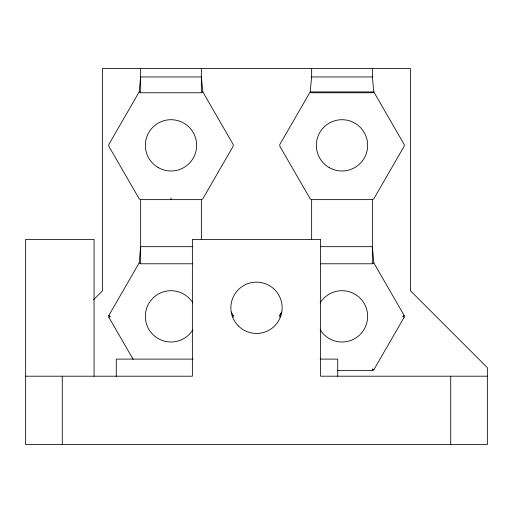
<?xml version="1.0" encoding="UTF-8"?>
<svg xmlns="http://www.w3.org/2000/svg" width="513" height="513" viewBox="0 0 513 513"><rect width="100%" height="100%" fill="white"/><g stroke="black" fill="none" stroke-linecap="round" stroke-linejoin="round"><path stroke-width="0.77" d="M133.175 359.401L108.814 317.207L108.814 315.495L139.164 262.925L140.645 246.676L192.567 246.676M139.164 91.923L140.645 76.95L201.352 76.95L202.834 91.923L233.184 144.493L233.184 146.205L202.834 198.775L201.352 199.634L140.645 199.634L139.164 198.775L108.814 146.205L108.814 144.493L139.164 91.923L140.645 92.776L201.352 92.776L202.834 91.923M311.647 68.402L311.647 76.95L310.166 91.923L279.816 144.493L279.816 146.205L310.166 198.775L311.647 199.634L372.355 199.634L373.836 198.775L404.186 146.205L404.186 144.493L373.836 91.923L372.355 76.95L372.355 68.402M281.804 312.032L279.816 315.495L279.816 317.207M281.413 312.731L279.816 315.495L280.803 316.066M337.208 370.63L372.355 370.63L373.836 369.777L404.186 317.207L404.186 315.495L373.836 262.925L372.355 246.676L320.433 246.676M93.546 299.752L102.6 290.698L102.6 68.402L410.4 68.402L410.4 290.698L487.35 367.648L487.35 444.598L25.65 444.598L25.65 239.398L94.052 239.398L94.052 376.202M108.814 317.207L110.295 316.348L108.814 315.495M232.197 316.066L233.184 315.495L231.19 312.039M320.433 263.778L372.355 263.778L373.836 262.925M404.186 315.495L402.705 316.348L404.186 317.207M311.647 76.95L372.355 76.95M139.164 262.925L140.645 263.778L192.567 263.778M193.029 359.1L116.278 359.1L116.278 376.677M320.099 359.1L337.727 359.1L337.727 376.202M25.65 376.202L192.375 376.202L192.375 239.398L320.625 239.398L320.625 376.202L487.35 376.202M373.836 369.777L372.355 368.924L372.355 370.63M450.722 376.202L450.722 444.598M372.355 199.634L372.355 263.778M311.647 199.634L311.647 239.5M233.184 315.495L233.184 317.207M201.352 68.402L201.352 92.776M201.352 199.634L201.352 239.5M171.002 197.922L171.002 199.634M140.645 68.402L140.645 92.776M140.645 199.634L140.645 263.778M62.278 376.202L62.278 444.598M192.837 329.808A25.65 25.65 0 0 1 154.323 335.842A25.65 25.65 0 0 1 154.323 296.86A25.65 25.65 0 0 1 192.837 302.888M320.163 302.888A25.65 25.65 0 0 1 358.677 296.86A25.65 25.65 0 0 1 358.677 335.842A25.65 25.65 0 0 1 320.163 329.808M373.836 91.923L372.355 92.776L311.647 92.776L310.166 91.923L373.836 91.923M238.365 325.935A25.65 25.65 0 0 0 281.278 314.437A25.65 25.65 0 0 0 249.863 283.022A25.65 25.65 0 0 0 238.365 325.935M158.177 167.565A25.65 25.65 0 0 0 196.652 145.352A25.65 25.65 0 0 0 158.177 123.139A25.65 25.65 0 0 0 158.177 167.565M329.173 167.565A25.65 25.65 0 0 0 367.648 145.352A25.65 25.65 0 0 0 329.173 123.139A25.65 25.65 0 0 0 329.173 167.565"/></g></svg>
